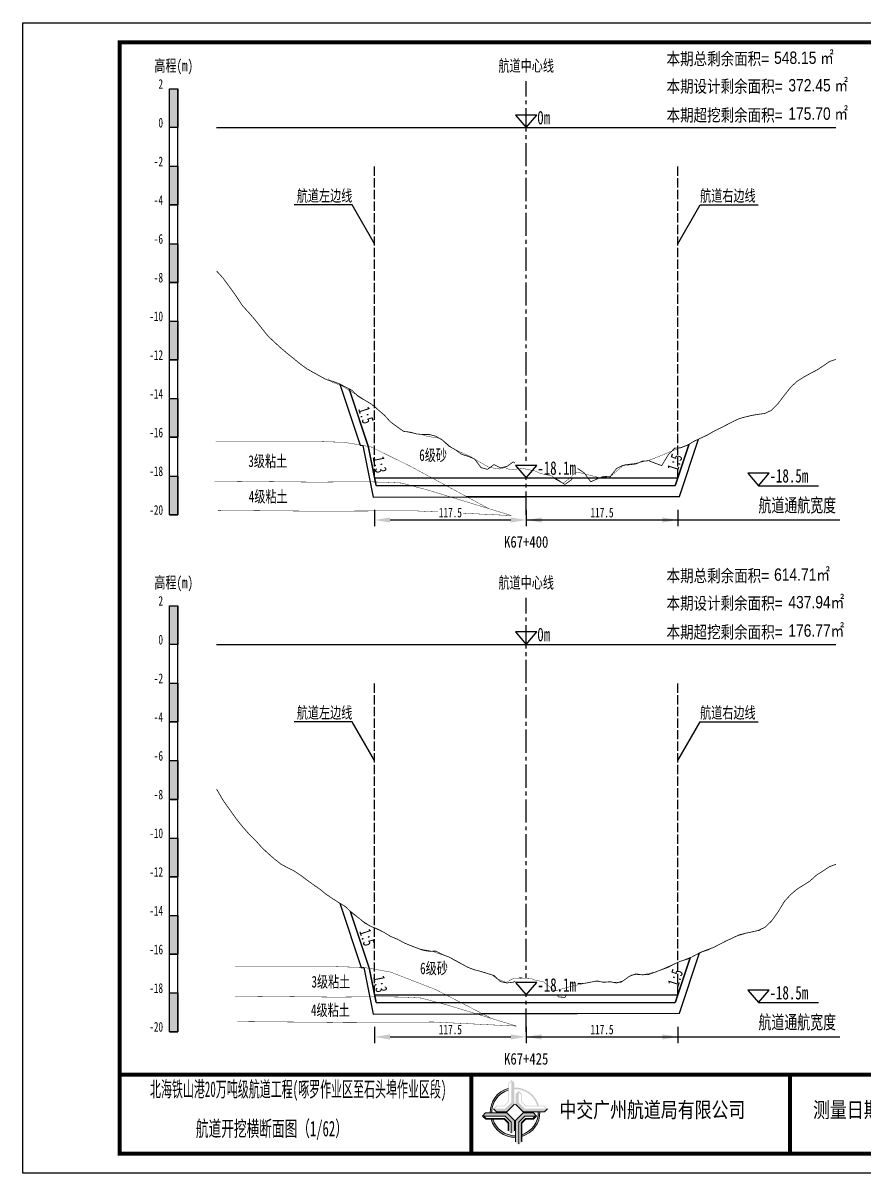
# Model space of a CAD drawing. Header units: millimetres. Extents: x 0 to 2247, y -8564 to 0.
# Drawn here: x 0 to 217.3, y -297 to 0 of the extents above; entities that cross this region are included whole.
import ezdxf
from ezdxf.enums import TextEntityAlignment as Align

# ---------------------------------------------------------------- set-up
doc = ezdxf.new("R2010")
doc.units = ezdxf.units.MM
for name, pattern in [('ACAD_ISO02W100', [15, 12, -3]), ('ACAD_ISO05W100', [33, 24, -3, 0, -3, 0, -3]), ('CENTER2', [1.125, 0.75, -0.125, 0.125, -0.125])]:
    doc.linetypes.add(name, pattern=pattern)
for name, color, linetype in [('0-航道左右边线标注', 8, 'Continuous'), ('1-疏浚底高', 7, 'Continuous'), ('1-通航宽度', 7, 'Continuous'), ('1-通航底高', 7, 'Continuous'), ('202602', 1, 'Continuous'), ('DMX', 20, 'Continuous'), ('L1', 7, 'Continuous'), ('图幅内框线', 24, 'Continuous'), ('图幅外框线', 145, 'Continuous'), ('地质分层', 6, 'Continuous'), ('坡比', 1, 'Continuous'), ('尺寸标注', 1, 'Continuous'), ('开挖线', 4, 'Continuous'), ('标尺', 7, 'Continuous'), ('桩号', 1, 'Continuous'), ('超挖框', 7, 'Continuous'), ('超挖线', 3, 'Continuous'), ('辅助框', 7, 'Continuous'), ('通航底面线', 7, 'ACAD_ISO02W100'), ('面积标注', 2, 'Continuous')]:
    doc.layers.add(name, color=color, linetype=linetype)
doc.styles.get("Standard").update_dxf_attribs({"font": 'arial.ttf'})
doc.styles.add('仿宋', font='仿宋_GB2312.ttf', dxfattribs={"width": 0.8})
doc.styles.add('仿宋GB2312', font='仿宋_GB2312.ttf', dxfattribs={"width": 0.7, "height": 2.5})
doc.styles.add('仿宋体', font='仿宋_GB2312.ttf', dxfattribs={"width": 0.8})
doc.dimstyles.new('2000', dxfattribs={"dimtxt": 3, "dimasz": 2.5, "dimexe": 1.25, "dimexo": 0.625, "dimtad": 1, "dimlfac": 2, "dimtxsty": 'Standard', "dimcen": 2.5, "dimazin": 3, "dimtfac": 1, "dimtmove": 0, "dimatfit": 3, "dimtfill": 1})

# ---------------------------------------------------------------- blocks, each defined once
blk = doc.blocks.new('标尺')
at = {"layer": '标尺', "linetype": 'Continuous'}
for points in [[(-2.116669999959412, 100), (0, 100), (0, 90), (-2.116669999959412, 90)], [(-2.116669999959412, 80), (0, 80), (0, 70), (-2.116669999959412, 70)], [(-2.116669999959412, 60), (0, 60), (0, 50), (-2.116669999959412, 50)], [(-2.116669999959412, 40), (0, 40), (0, 30), (-2.116669999959412, 30)], [(-2.116669999959412, 20), (0, 20), (0, 10), (-2.116669999959412, 10)], [(-2.116669999959412, 0), (0, 0), (0, -10), (-2.116669999959412, -10)]]:
    blk.add_hatch(color=256, dxfattribs=at).paths.add_polyline_path(points)
for p, q in [((-2.116669999959412, -10), (-2.116669999959412, 100)), ((0, -10), (0, 100)), ((-2.116669999959412, 80), (0, 80)), ((-2.116669999959412, 70), (0, 70)), ((-2.116669999959412, 60), (0, 60)), ((-2.116669999959412, 50), (0, 50)), ((-2.116669999959412, 40), (0, 40)), ((-2.116669999959412, 30), (0, 30)), ((-2.116669999959412, 20), (0, 20)), ((-2.116669999959412, 10), (0, 10)), ((-2.116669999959412, 0), (0, 0)), ((-2.116669999959412, -10), (0, -10))]:
    blk.add_line(p, q, dxfattribs=at)
at = {"layer": '标尺'}
for points in [[(-2.116669999959412, 100), (0, 100), (0, 90), (-2.116669999959412, 90)], [(-2.116669999959412, 100), (0, 100), (0, 90), (-2.116669999959412, 90)], [(-2.116669999959412, 80), (0, 80), (0, 70), (-2.116669999959412, 70)], [(-2.116669999959412, 80), (0, 80), (0, 70), (-2.116669999959412, 70)], [(-2.116669999959412, 60), (0, 60), (0, 50), (-2.116669999959412, 50)], [(-2.116669999959412, 60), (0, 60), (0, 50), (-2.116669999959412, 50)], [(-2.116669999959412, 40), (0, 40), (0, 30), (-2.116669999959412, 30)], [(-2.116669999959412, 40), (0, 40), (0, 30), (-2.116669999959412, 30)], [(-2.116669999959412, 20), (0, 20), (0, 10), (-2.116669999959412, 10)], [(-2.116669999959412, 20), (0, 20), (0, 10), (-2.116669999959412, 10)], [(-2.116669999959412, 0), (0, 0), (0, -10), (-2.116669999959412, -10)], [(-2.116669999959412, 0), (0, 0), (0, -10), (-2.116669999959412, -10)]]:
    blk.add_lwpolyline(points, close=True, dxfattribs=at)
at = {"layer": '标尺', "style": '仿宋GB2312', "width": 0.7}
blk.add_text('高程(m)', height=3, dxfattribs=at).set_placement((-1.058334999950601, 106.0000000009313), align=Align.MIDDLE_CENTER)
for s, p in [('2', (-3.816669999971053, 100)), ('0', (-3.816669999971053, 90)), ('-2', (-3.816669999971053, 80)), ('-4', (-3.816669999971053, 70)), ('-6', (-3.816669999971053, 60)), ('-8', (-3.816669999971053, 50)), ('-10', (-3.816669999971053, 40)), ('-12', (-3.816669999971053, 30)), ('-14', (-3.816669999971053, 20)), ('-16', (-3.816669999971053, 10)), ('-18', (-3.816669999971053, 0)), ('-20', (-3.816669999971053, -10))]:
    blk.add_text(s, height=2.5, dxfattribs=at).set_placement(p, align=Align.RIGHT)
blk = doc.blocks.new('疏浚底高')
at = {"layer": '1-疏浚底高'}
for p, q in [((-2.762500616780015, 3.232125726994127), (0, 0)), ((2.762500616838223, 3.232125726994127), (-2.762500616780015, 3.232125726994127)), ((0, 0), (2.762500616838223, 3.232125726994127)), ((-5.9237936512e-06, -6.9327652454e-06), (15.51466270413067, -6.9327652454e-06))]:
    blk.add_line(p, q, dxfattribs=at)
at = {"layer": '1-疏浚底高', "style": '仿宋', "width": 0.7}
blk.add_attdef('疏浚底高', (2.856123796140308, 0.8203236390836535), '', height=3.5, dxfattribs=at)
blk = doc.blocks.new('通航底高')
at = {"layer": '1-通航底高'}
for p, q in [((-2.762494692986364, 3.232132659759372), (5.9237936512e-06, 6.9327652454e-06)), ((2.762506540631874, 3.232132659759372), (-2.762494692986364, 3.232132659759372)), ((5.9237936512e-06, 6.9327652454e-06), (2.762506540631874, 3.232132659759372))]:
    blk.add_line(p, q, dxfattribs=at)
at = {"layer": '1-通航底高', "style": '仿宋', "width": 0.7}
blk.add_attdef('通航底高', (2.856129719933959, 0.8203305718488991), '', height=3.5, dxfattribs=at)
blk = doc.blocks.new('*D174')
at = {"layer": 'Defpoints', "color": 0}
for p in [(130, -117.5), (169.166666667577, -117.5), (169.166666667577, -128.3547543261847)]:
    blk.add_point(p, dxfattribs=at)
at = {"layer": '尺寸标注', "color": 0, "lineweight": -2, "ltscale": 0.5}
for p, q in [((130, -125.75), (130, -129.9547543261847)), ((169.166666667577, -125.75), (169.166666667577, -129.9547543261847)), ((134, -128.3547543261847), (165.166666667577, -128.3547543261847))]:
    blk.add_line(p, q, dxfattribs=at)
at = {"layer": '尺寸标注', "color": 0}
for points in [[(134, -127.6880876595181), (134, -129.0214209928514), (130, -128.3547543261847)], [(165.166666667577, -129.0214209928514), (165.166666667577, -127.6880876595181), (169.166666667577, -128.3547543261847)]]:
    blk.add_solid(points, dxfattribs=at)
at = {"layer": '尺寸标注', "color": 0, "insert": (149.5833333337885, -126.4583257547562), "char_height": 2.5, "attachment_point": 5, "style": '仿宋GB2312', "bg_fill": 3, "box_fill_scale": 1.1, "bg_fill_color": 257, "bg_fill_transparency": 0}
blk.add_mtext('117.5', dxfattribs=at)
blk = doc.blocks.new('*D175')
at = {"layer": 'Defpoints', "color": 0}
for p in [(130, -251), (169.166666666171, -251), (169.166666666171, -261.8547244858328)]:
    blk.add_point(p, dxfattribs=at)
at = {"layer": '尺寸标注', "color": 0, "lineweight": -2, "ltscale": 0.5}
for p, q in [((130, -259.25), (130, -263.4547244858328)), ((169.166666666171, -259.25), (169.166666666171, -263.4547244858328)), ((134, -261.8547244858328), (165.166666666171, -261.8547244858328))]:
    blk.add_line(p, q, dxfattribs=at)
at = {"layer": '尺寸标注', "color": 0}
for points in [[(134, -261.1880578191661), (134, -262.5213911524995), (130, -261.8547244858328)], [(165.166666666171, -262.5213911524995), (165.166666666171, -261.1880578191661), (169.166666666171, -261.8547244858328)]]:
    blk.add_solid(points, dxfattribs=at)
at = {"layer": '尺寸标注', "color": 0, "insert": (149.5833333330855, -259.9582959144042), "char_height": 2.5, "attachment_point": 5, "style": '仿宋GB2312', "bg_fill": 3, "box_fill_scale": 1.1, "bg_fill_color": 257, "bg_fill_transparency": 0}
blk.add_mtext('117.5', dxfattribs=at)
blk = doc.blocks.new('*D186')
at = {"layer": 'Defpoints', "color": 0}
for p in [(90.83333333381093, -117.5), (130, -117.5), (130, -128.3548076511761)]:
    blk.add_point(p, dxfattribs=at)
at = {"layer": '尺寸标注', "color": 0, "lineweight": -2, "ltscale": 0.5}
for p, q in [((90.83333333381093, -125.75), (90.83333333381093, -129.9548076511761)), ((130, -125.75), (130, -129.9548076511761)), ((94.83333333381093, -128.3548076511761), (126, -128.3548076511761))]:
    blk.add_line(p, q, dxfattribs=at)
at = {"layer": '尺寸标注', "color": 0}
for points in [[(94.83333333381093, -127.6881409845094), (94.83333333381093, -129.0214743178427), (90.83333333381093, -128.3548076511761)], [(126, -129.0214743178427), (126, -127.6881409845094), (130, -128.3548076511761)]]:
    blk.add_solid(points, dxfattribs=at)
at = {"layer": '尺寸标注', "color": 0, "insert": (110.4166666669054, -126.4583790797475), "char_height": 2.5, "attachment_point": 5, "style": '仿宋GB2312', "bg_fill": 3, "box_fill_scale": 1.1, "bg_fill_color": 257, "bg_fill_transparency": 0}
blk.add_mtext('117.5', dxfattribs=at)
blk = doc.blocks.new('*D187')
at = {"layer": 'Defpoints', "color": 0}
for p in [(90.8333333334918, -251), (130, -251), (130, -261.8547778215598)]:
    blk.add_point(p, dxfattribs=at)
at = {"layer": '尺寸标注', "color": 0, "lineweight": -2, "ltscale": 0.5}
for p, q in [((90.8333333334918, -259.25), (90.8333333334918, -263.4547778215599)), ((130, -259.25), (130, -263.4547778215599)), ((94.83333333349181, -261.8547778215598), (126, -261.8547778215598))]:
    blk.add_line(p, q, dxfattribs=at)
at = {"layer": '尺寸标注', "color": 0}
for points in [[(94.83333333349181, -261.1881111548931), (94.83333333349181, -262.5214444882264), (90.8333333334918, -261.8547778215598)], [(126, -262.5214444882264), (126, -261.1881111548931), (130, -261.8547778215598)]]:
    blk.add_solid(points, dxfattribs=at)
at = {"layer": '尺寸标注', "color": 0, "insert": (110.4166666667459, -259.9583492501312), "char_height": 2.5, "attachment_point": 5, "style": '仿宋GB2312', "bg_fill": 3, "box_fill_scale": 1.1, "bg_fill_color": 257, "bg_fill_transparency": 0}
blk.add_mtext('117.5', dxfattribs=at)

msp = doc.modelspace()

# ---------------------------------------------------------------- hatches: boundary and pattern name
at = {"layer": '辅助框'}
h = msp.add_hatch(color=5, dxfattribs=at)
h.paths.add_polyline_path([(126.9546421028661, -273.745531914723), (126.1757059303807, -272.9676333308337), (125.3669512703708, -273.7761538386462), (125.3669512703708, -278.5365976619839), (124.2904413551976, -279.612023077023), (122.3438002510655, -279.612023077023), (121.5476570198824, -280.4073585991978), (122.3430715401458, -281.1991783990976), (124.9786409035313, -281.1991783990976), (126.9546421028661, -279.2238551325915)])
h.paths.add_polyline_path([(126.1454878395787, -278.835033672583), (124.5901777535071, -280.3903800106166), (121.8645652077487, -280.3903800106166), (122.4652603768098, -279.7923887751222), (124.4098916085052, -279.7923887751222), (125.5465556801549, -278.6244668026088), (125.5465556801549, -273.8650218806386), (126.1454878395787, -273.2673312554477)], flags=16)
h = msp.add_hatch(color=5, dxfattribs=at)
edge = h.paths.add_edge_path()
edge.add_ellipse((127.1048981667148, -281.3493617243885), major_axis=(-6.017077195920141, 1.7338845463e-06), ratio=0.9999999825377228, start_angle=-73.21171739508759, end_angle=1.446762120801509, ccw=False)
edge.add_line((125.3669512703708, -275.5887404351355), (125.3669512703708, -275.1675646226527))
edge.add_ellipse((127.1048981667148, -281.3493617243885), major_axis=(-6.421454345493812, 3.7838319805e-06), ratio=0.9999999825377264, start_angle=-74.29719949703843, end_angle=1.356895039404775)
edge.add_line((120.6852443947485, -281.501418438208), (121.089739081084, -281.5012796251892))
edge = h.paths.add_edge_path()
edge.add_ellipse((127.1048981667148, -281.3493617243885), major_axis=(-6.017077195920902, 2.624791691e-07), ratio=0.9999999825377338, start_angle=196.780288486553, end_angle=271.4309187160394, ccw=False)
edge.add_line((132.865761533408, -279.6122172174573), (133.2869208668455, -279.6122172174573))
edge.add_ellipse((127.1048981667148, -281.3493617243885), major_axis=(-6.421454345494807, 2.055023734e-07), ratio=0.9999999825377472, start_angle=195.6953321390063, end_angle=271.3407922019196)
edge.add_line((126.9546421028661, -274.9296654839634), (126.9546421028661, -275.3341608185885))
edge = h.paths.add_edge_path()
edge.add_ellipse((127.1048981667148, -281.3493617243885), major_axis=(-6.421454345494845, 2.398647111e-07), ratio=0.9999999825377328, start_angle=105.7065269831982, end_angle=181.3336319845394)
edge.add_line((133.5246130776098, -281.1999077935336), (133.1201189944139, -281.1999077935336))
edge.add_ellipse((127.1048981667148, -281.3493617243885), major_axis=(-6.017077195920032, 3.0388041495e-06), ratio=0.9999999825377466, start_angle=106.79232790258399, end_angle=181.4233031167915, ccw=False)
edge.add_line((128.8432505410004, -287.1098604793667), (128.8432505410004, -287.5310446269632))
edge = h.paths.add_edge_path()
edge.add_ellipse((127.1048981667148, -281.3493617243885), major_axis=(6.017077195919977, 2.129043967e-06), ratio=0.999999982537734, start_angle=196.8039053585335, end_angle=271.4347580957008, ccw=False)
edge.add_line((121.3447520394018, -283.0888829157471), (120.9235845148258, -283.0890274493813))
edge.add_ellipse((127.1048981667148, -281.3493617243885), major_axis=(6.421454345494964, 1.0108932269e-06), ratio=0.9999999825377122, start_angle=195.7186899732624, end_angle=271.3444001529098)
edge.add_line((127.2555596871069, -287.7690482235073), (127.2555596871069, -287.3645522477746))
h = msp.add_hatch(color=5, dxfattribs=at)
h.paths.add_polyline_path([(129.2303930946876, -281.1999077935336), (134.7087164406469, -281.1999077935336), (135.4866149819184, -280.4209716854213), (134.6780945381809, -279.6122172174573), (129.9176505226781, -279.6122172174573), (128.8422251503756, -278.53570710994), (128.8422251503756, -276.5890662407994), (128.0468895424595, -275.7929228816152), (127.2550698921967, -276.5883373589634), (127.2550698921967, -279.2239067440153)])
h.paths.add_polyline_path([(128.0638683022251, -278.8354434871792), (128.0638683022251, -276.1098311333774), (128.661859430759, -276.7105261530994), (128.661859430759, -278.6551574273228), (129.8297815529398, -279.7918215632555), (134.5892263893773, -279.7918215632555), (135.1869169930208, -280.3907535944104), (129.6192146614779, -280.3907535944104)], flags=16)
h = msp.add_hatch(color=5, dxfattribs=at)
h.paths.add_polyline_path([(124.9782503578952, -281.4999451227306), (119.4999273323704, -281.5018251764893), (118.7222961403421, -282.2810282282946), (119.5310940804173, -283.0895053277134), (124.2915378395608, -283.0878717098356), (125.367332566141, -284.1640123348355), (125.3680006081152, -286.1106533746838), (126.1636093972018, -286.9065236382603), (126.9551560158419, -286.1108374323962), (126.9542515572301, -283.4752683892368)])
h.paths.add_polyline_path([(126.1455864906896, -283.8640090143798), (126.1465218605688, -286.5896213679432), (125.548324628501, -285.9891314263462), (125.5476572914707, -284.0445003228306), (124.3793451363134, -282.9082371149182), (119.6199005776037, -282.9098703913808), (119.0220044685892, -282.3111434383511), (124.5897065010657, -282.3092327938198)], flags=16)
h = msp.add_hatch(color=5, dxfattribs=at)
h.paths.add_polyline_path([(129.2315609078099, -281.4991166072009), (127.2555596871069, -283.474439873707), (127.2555596871069, -288.9527632622836), (128.0344958809604, -289.7306616754649), (128.8432505410004, -288.9221411676524), (128.8432505410004, -284.1616973443148), (129.9197604561439, -283.0862719292759), (131.8664015602756, -283.0862719292759), (132.6625447701206, -282.2909364071011), (131.8671302498568, -281.4991166072009)])
h.paths.add_polyline_path([(129.6200240792026, -282.3079151668665), (132.3456365822543, -282.3079151668665), (131.7449414345313, -282.9059062311767), (129.8003101814973, -282.9059062311767), (128.6636461098481, -284.07382820369), (128.6636461098481, -288.8332731256603), (128.0647139717627, -289.4309637508511), (128.0647139717627, -283.8632613337158)], flags=16)

# ---------------------------------------------------------------- linework, layer by layer
at = {"layer": '0-航道左右边线标注', "linetype": 'ACAD_ISO02W100', "ltscale": 0.2}
for points in [[(90.83333333381051, -117.5), (90.83333333381051, -37)], [(169.1666666675773, -117.5), (169.1666666675773, -37)], [(90.8333333334922, -251), (90.8333333334922, -170.5)], [(169.1666666661713, -251), (169.1666666661713, -170.5)]]:
    msp.add_lwpolyline(points, dxfattribs=at)
at = {"layer": '0-航道左右边线标注'}
for points in [[(90.83333333381093, -57), (85.05983064194373, -46.99999999998364), (70.05983064194373, -46.99999999993996)], [(169.166666667577, -57), (174.9401693595024, -47.00000000001636), (189.9401693595024, -47.00000000006002)], [(90.8333333334918, -190.5), (85.05983064162461, -180.4999999999836), (70.05983064162461, -180.49999999994)], [(169.166666666171, -190.5), (174.9401693580964, -180.5000000000164), (189.9401693580964, -180.50000000006)]]:
    msp.add_lwpolyline(points, dxfattribs=at)
at = {"layer": '1-通航宽度'}
for points in [[(130, -128.35), (211, -128.35)], [(130, -261.85), (211, -261.85)]]:
    msp.add_lwpolyline(points, dxfattribs=at)
at = {"layer": 'DMX', "color": 7, "linetype": 'Continuous', "const_width": 0.2}
for points in [[(49.99999999999971, -64.02499999990687), (50, -64.02499999990687), (51.66666666668607, -65.8650000002235), (53.33333333331393, -68.12000000011176), (55, -70.43500000005588), (56.66666666668607, -72.96499999985099), (58.33333333331393, -74.79499999992547), (60, -76.70000000018626), (61.66666666668607, -78.83999999985099), (63.33333333331393, -80.88499999977647), (65, -82.4550000000745), (66.66666666668607, -83.97999999998137), (68.33333333331393, -85.39500000001863), (70, -86.72500000009312), (71.66666666668606, -88.08499999996275), (73.33333333331394, -89.2999999998137), (75, -90.24000000022352), (76.66666666668606, -91.1749999998137), (78.33333333331394, -92.08499999996279), (80, -92.54000000003721), (81.66666666668606, -93.15499999979512), (83.33333333331394, -94.00999999977647), (85, -94.8799999998882), (86.66666666668604, -96.47999999998136), (88.33333333331394, -97.43500000005592), (90, -98.43000000016765), (91.66666666668608, -99.83499999996279), (93.33333333331394, -101.2549999998882), (95, -103.0800000000745), (96.66666666668608, -104.2749999999068), (98.33333333331394, -105.4700000002049), (100, -105.660000000149), (101.666666666686, -106.125), (103.3333333333139, -106.2799999997951), (105, -106.285000000149), (106.666666666686, -106.7299999999814), (108.3333333333139, -107.7050000000745), (110, -109.2700000000186), (111.666666666686, -110.1949999998323), (113.3333333333139, -111.3999999999068), (115, -111.910000000149), (116.6666666666861, -112.6000000000931), (118.3333333333139, -114.839999999851), (120, -115.2749999999068), (121.666666666686, -114.0449999999255), (123.3333333333139, -114.8799999998882), (125, -114.5299999997951), (126.666666666686, -113.3450000002049), (128.3333333333139, -114.5649999999441), (130, -115.5150000001304), (131.666666666686, -117.2000000001862), (133.3333333333139, -116.3950000000186), (135, -115.4900000002235), (136.666666666686, -117.2700000000186), (138.3333333333139, -118.2050000000745), (140, -119.1650000000372), (141.6666666666861, -117.9750000000931), (143.3333333333139, -115.0750000001862), (145, -116.2050000000745), (146.666666666686, -118.4849999998696), (148.3333333333139, -117.75), (150, -117.0750000001862), (151.666666666686, -117.2099999999627), (153.3333333333139, -115.0600000000558), (155, -114.2250000000931), (156.666666666686, -114.089999999851), (158.3333333333139, -113.8799999998882), (160, -113.1650000000372), (161.666666666686, -113.0400000000372), (163.3333333333139, -113.7050000000745), (165, -114.2999999998137), (166.6666666666861, -111.5649999999441), (168.3333333333139, -109.8100000000558), (170, -109.6949999998323), (171.666666666686, -109.0099999997764), (173.3333333333139, -108.0299999997951), (175, -107.2450000001117), (176.666666666686, -106.4900000002235), (178.3333333333139, -105.5249999999068), (180, -104.6800000001676), (181.666666666686, -103.839999999851), (183.3333333333139, -102.9700000002049), (185, -102.1949999998323), (186.666666666686, -101.7250000000931), (188.3333333333139, -101.3300000000745), (190, -101.0550000001676), (191.6666666666861, -100.8300000000745), (193.3333333333139, -100.0400000000372), (195, -98.33499999996279), (196.666666666686, -96.1749999998137), (198.3333333333139, -94.05500000016762), (200, -92.52999999979512), (201.6666666666861, -91.46499999985102), (203.3333333333139, -90.5299999997951), (205, -89.6699999999255), (206.6666666666861, -88.62000000011176), (208.3333333333139, -87.43000000016762), (209.9999999999997, -86.87000000011179)], [(49.99999999999971, -197.8349999999627), (50, -197.8349999999627), (51.66666666668607, -200.714999999851), (53.33333333331393, -203.0600000000559), (55, -205.410000000149), (56.66666666668607, -207.5150000001304), (58.33333333331393, -209.3900000001304), (60, -211.035000000149), (61.66666666668607, -212.9150000000373), (63.33333333331393, -214.4849999998696), (65, -215.9449999998324), (66.66666666668607, -217.2450000001118), (68.33333333331393, -218.160000000149), (70, -218.964999999851), (71.66666666668606, -220.0750000001863), (73.33333333331394, -221.3199999998324), (75, -222.535000000149), (76.66666666668606, -223.6699999999255), (78.33333333331394, -225.0400000000372), (80, -226.1450000000186), (81.66666666668606, -227.2200000002049), (83.33333333331394, -228.2250000000932), (85, -229.8500000000931), (86.66666666668604, -231.0750000001863), (88.33333333331394, -232.4750000000932), (90, -233.3650000002235), (91.66666666668608, -234.0150000001304), (93.33333333331394, -234.9049999997951), (95, -235.910000000149), (96.66666666668608, -236.589999999851), (98.33333333331394, -237.5), (100, -238.214999999851), (101.666666666686, -238.8599999998696), (103.3333333333139, -239.4750000000931), (105, -239.7450000001118), (106.666666666686, -239.7000000001863), (108.3333333333139, -240.5750000001863), (110, -241.2099999999627), (111.666666666686, -242.089999999851), (113.3333333333139, -243.0049999998882), (115, -243.910000000149), (116.6666666666861, -244.5299999997951), (118.3333333333139, -244.9550000000745), (120, -245.4799999999814), (121.666666666686, -245.9799999999814), (123.3333333333139, -247.5699999998324), (125, -247.9249999998137), (126.666666666686, -247.7200000002049), (128.3333333333139, -246.5249999999069), (130, -246.9249999998137), (131.666666666686, -247.0499999998137), (133.3333333333139, -247.4700000002049), (135, -247.9550000000745), (136.666666666686, -248.7050000000745), (138.3333333333139, -251.5150000001304), (140, -251.6650000000372), (141.6666666666861, -248.8549999999814), (143.3333333333139, -248.0600000000559), (145, -248.0299999997951), (146.666666666686, -247.7200000002049), (148.3333333333139, -247.3849999997765), (150, -247.7749999999069), (151.666666666686, -247.5849999999628), (153.3333333333139, -247.939999999944), (155, -247.4049999997951), (156.666666666686, -246.2000000001863), (158.3333333333139, -245.5699999998324), (160, -245.8300000000745), (161.666666666686, -245.7250000000931), (163.3333333333139, -245.1200000001118), (165, -244.4799999999814), (166.6666666666861, -243.8700000001118), (168.3333333333139, -242.9849999998696), (170, -242.2549999998882), (171.666666666686, -241.7599999997765), (173.3333333333139, -240.9249999998138), (175, -240.0249999999068), (176.666666666686, -239.3700000001118), (178.3333333333139, -238.7799999997951), (180, -237.9049999997951), (181.666666666686, -237.0550000001677), (183.3333333333139, -236.2949999999255), (185, -235.5), (186.666666666686, -235.089999999851), (188.3333333333139, -234.7400000002235), (190, -234.3349999999627), (191.6666666666861, -233.5400000000372), (193.3333333333139, -231.964999999851), (195, -229.6699999999255), (196.666666666686, -226.910000000149), (198.3333333333139, -225.0849999999628), (200, -223.6699999999255), (201.6666666666861, -222.6400000001304), (203.3333333333139, -221.5699999998324), (205, -220.0550000001676), (206.6666666666861, -219.0150000001304), (208.3333333333139, -217.8950000000186), (209.9999999999997, -217.2700000000186)]]:
    msp.add_lwpolyline(points, dxfattribs=at)
at = {"layer": 'L1', "linetype": 'CENTER2', "ltscale": 8}
for p, q in [((129.9999999999997, -127), (129.9999999999997, -15)), ((129.9999999999997, -260.4999999990687), (129.9999999999997, -148.4999999990687))]:
    msp.add_line(p, q, dxfattribs=at)
at = {"layer": 'L1'}
for p, q in [((127.2374993832197, -23.76787427277303), (129.9999999999997, -26.99999999976717)), ((132.7625006168379, -23.76787427277303), (127.2374993832197, -23.76787427277303)), ((129.9999999999997, -26.99999999976717), (132.7625006168379, -23.76787427277303)), ((49.99999999999971, -26.99999999976717), (209.9999999999997, -27.00000000023283)), ((127.2374993832197, -157.2678742718417), (129.9999999999997, -160.4999999988358)), ((132.7625006168379, -157.2678742718417), (127.2374993832197, -157.2678742718417)), ((129.9999999999997, -160.4999999988358), (132.7625006168379, -157.2678742718417)), ((49.99999999999971, -160.4999999988358), (209.9999999999997, -160.4999999993015))]:
    msp.add_line(p, q, dxfattribs=at)
at = {"layer": '地质分层', "linetype": 'ACAD_ISO05W100', "ltscale": 0.2, "const_width": 0.1, "flags": 128}
for points in [[(49.76907393896039, -108.0659035449682), (75.78605014603819, -108.0760004767217), (83.1209214073606, -108.2920630630106), (89.93548254785128, -109.4907864299603), (100.1574426162988, -114.5253425426781), (120.3343351862859, -125.4188902163878)], [(49.40280919875494, -118.301674954087), (75.78605014603819, -118.5759999998845), (86.29468229704071, -118.4767456371337), (93.46845896239392, -118.5729479268193), (97.80153321824037, -118.8134764367714), (104.9751915259985, -120.7376133743673), (126.2369631543988, -127.2179381465539)], [(50.35904524481157, -125.8595763994381), (75.78605014603819, -126.0759999998845), (100.9955332692479, -125.9787469287403), (126.2369631543988, -127.2179381465539)], [(54.79222084024105, -243.6921868881687), (80.83338716701836, -243.702293207869), (88.16825842834075, -243.9183557941579), (94.98281956883149, -245.1170791611076), (106.622025297489, -249.6302129230462), (121.1216281781089, -257.1217743856832)], [(54.81278858270485, -251.3067384512352), (80.83338716701836, -251.5772928502411), (91.3420193180209, -251.4780384874903), (98.51579598337412, -251.5742407771759), (102.8488702392205, -251.814769287128), (110.0225285469787, -253.7389062247239), (127.4711495765368, -259.0570299010724)], [(55.40638226579176, -257.8858692259528), (80.83338716701836, -258.1022928263992), (106.0428702902281, -258.005039755255), (127.471149576304, -259.0570299010724)]]:
    msp.add_lwpolyline(points, dxfattribs=at)
at = {"layer": '开挖线', "linetype": 'Continuous', "const_width": 0.4, "flags": 128}
for points in [[(89.20582019683206, -109.3624343187548), (84.24738751887344, -94.4871362848207)], [(91.23333333310438, -119.5), (89.20582019683206, -109.3624343187548)], [(168.5, -119.5), (172.0771144279279, -108.7686567162163)], [(91.23333333310438, -119.5), (168.5000000002328, -119.5)], [(89.46253887582233, -244.1460277137131), (84.55140193280721, -229.4126168845853)], [(168.5, -253), (172.3629451782326, -241.4111644653603)], [(91.23333333310438, -253), (89.46253887582233, -244.1460277137131)], [(91.23333333310438, -253), (168.5000000002328, -253)]]:
    msp.add_lwpolyline(points, dxfattribs=at)
at = {"layer": '超挖线', "linetype": 'ACAD_ISO02W100', "ltscale": 0.5, "const_width": 0.2, "flags": 128}
for points in [[(87.08123230811906, -108.9887061952613), (81.83152019651607, -93.23956986051051)], [(90.50000003306197, -122.5), (87.82386811665494, -109.1193404179066)], [(169.5833333335467, -122.25), (174.5077105578384, -107.4768683272414)], [(90.50000003306197, -122.5), (114.9280032837986, -122.5)], [(114.4649564148276, -122.25), (169.5833333335467, -122.25)], [(87.37888556196725, -243.8951033147375), (81.85922126454693, -227.3361104227048)], [(169.5833333335467, -255.75), (174.7865853661205, -240.1402439023368)], [(90.50000003306197, -256), (88.08316990301769, -243.9158493497787)], [(90.50000003306197, -256), (118.9504809219356, -256)], [(118.4666164114148, -255.75), (169.5833333335467, -255.75)]]:
    msp.add_lwpolyline(points, dxfattribs=at)
at = {"layer": '辅助框', "color": 5, "linetype": 'Continuous', "lineweight": 0}
for p, q in [((119.4999273323704, -281.5018251764893), (118.7222961403421, -282.2810282282946)), ((124.9782503578952, -281.4999451227306), (119.4999273323704, -281.5018251764893)), ((121.5476570198824, -280.4073585991978), (122.3430715401458, -281.1991783990976)), ((122.3430715401458, -281.1991783990976), (124.9786409035313, -281.1991783990976)), ((126.9542515572301, -283.4752683892368), (124.9782503578952, -281.4999451227306)), ((124.9786409035313, -281.1991783990976), (126.9546421028661, -279.2238551325915)), ((127.2550698921967, -279.2239067440153), (129.2303930946876, -281.1999077935336)), ((129.2315609078099, -281.4991166072009), (127.2555596871069, -283.474439873707)), ((129.2303930946876, -281.1999077935336), (134.7087164406469, -281.1999077935336)), ((131.8671302498568, -281.4991166072009), (129.2315609078099, -281.4991166072009)), ((132.6625447701206, -282.2909364071011), (131.8671302498568, -281.4991166072009)), ((134.7087164406469, -281.1999077935336), (135.4866149819184, -280.4209716854213)), ((118.7222961403421, -282.2810282282946), (119.5310940804173, -283.0895053277134)), ((124.5897065010657, -282.3092327938198), (119.0220044685892, -282.3111434383511)), ((119.0220044685892, -282.3111434383511), (119.6199005776037, -282.9098703913808)), ((119.5310940804173, -283.0895053277134), (124.2915378395608, -283.0878717098356)), ((119.6199005776037, -282.9098703913808), (124.3793451363134, -282.9082371149182)), ((124.2915378395608, -283.0878717098356), (125.367332566141, -284.1640123348355)), ((124.3793451363134, -282.9082371149182), (125.5476572914707, -284.0445003228306)), ((126.1455864906896, -283.8640090143798), (124.5897065010657, -282.3092327938198)), ((125.367332566141, -284.1640123348355), (125.3680006081152, -286.1106533746838)), ((125.5476572914707, -284.0445003228306), (125.548324628501, -285.9891314263462)), ((126.1465218605688, -286.5896213679432), (126.1455864906896, -283.8640090143798)), ((126.9551560158419, -286.1108374323962), (126.9542515572301, -283.4752683892368)), ((127.2555596871069, -283.474439873707), (127.2555596871069, -288.9527632622836)), ((129.6200240792026, -282.3079151668665), (128.0647139717627, -283.8632613337158)), ((128.0647139717627, -283.8632613337158), (128.0647139717627, -289.4309637508511)), ((128.6636461098481, -284.07382820369), (129.8003101814973, -282.9059062311767)), ((128.6636461098481, -288.8332731256603), (128.6636461098481, -284.07382820369)), ((128.8432505410004, -284.1616973443148), (129.9197604561439, -283.0862719292759)), ((128.8432505410004, -288.9221411676524), (128.8432505410004, -284.1616973443148)), ((132.3456365822543, -282.3079151668665), (129.6200240792026, -282.3079151668665)), ((129.8003101814973, -282.9059062311767), (131.7449414345313, -282.9059062311767)), ((129.9197604561439, -283.0862719292759), (131.8664015602756, -283.0862719292759)), ((131.7449414345313, -282.9059062311767), (132.3456365822543, -282.3079151668665)), ((131.8664015602756, -283.0862719292759), (132.6625447701206, -282.2909364071011))]:
    msp.add_line(p, q, dxfattribs=at)
at = {"layer": '辅助框', "color": 24, "true_color": 0x992600, "const_width": 1}
for points in [[(25.00000000259283, -271.5819660233922), (415.0000000025928, -271.5819660233922)], [(115.8011873365275, -271.5819660233922), (115.8011873365275, -292)], [(198.1590174308106, -271.5819660233922), (198.1590174308106, -292)]]:
    msp.add_lwpolyline(points, dxfattribs=at)
at = {"layer": '辅助框', "color": 5, "linetype": 'Continuous', "lineweight": 0}
for major_axis, ratio, start_param, end_param in [((-6.421454345493891, 3.7838319805e-06), 0.9999999825377255, -1.296730760784129, 0.0236822864549835), ((-6.017077195920137, 1.7338845463e-06), 0.9999999825377225, -1.277785524412653, 0.0252507629418701), ((-6.421454345494837, 2.398647111e-07), 0.9999999825377328, 1.844926932154335, 3.164868923136231), ((-6.017077195919491, 3.0388041495e-06), 0.9999999825377472, 1.863877732939714, 3.166433979665308), ((6.421454345494936, 1.0108932269e-06), 0.9999999825377136, 3.415935552277312, 4.735853189107701), ((6.017077195919972, 2.129043967e-06), 0.9999999825377344, 3.434876134122446, 4.737430232687214)]:
    msp.add_ellipse((127.1048981667148, -281.3493617243885), major_axis=major_axis, ratio=ratio, start_param=start_param, end_param=end_param, dxfattribs=at)

# ---------------------------------------------------------------- block references
at = {"layer": '1-疏浚底高'}
for p in [(190, -119.5), (190, -253)]:
    msp.add_blockref('疏浚底高', p, dxfattribs=at).add_auto_attribs({'疏浚底高': '-18.5m'})
at = {"layer": '标尺'}
for p in [(39.99999999999971, -117), (39.99999999999971, -250.4999999990687)]:
    msp.add_blockref('标尺', p, dxfattribs=at)

# ---------------------------------------------------------------- texts
at = {"layer": '0-航道左右边线标注', "style": '仿宋', "width": 0.7}
for p in [(85.05983064194373, -46.99999999998364), (85.05983064162461, -180.4999999999836)]:
    msp.add_text('航道左边线', height=3, dxfattribs=at).set_placement(p, align=Align.BOTTOM_RIGHT)
for p in [(174.9401693595024, -47.00000000001636), (174.9401693580964, -180.5000000000164)]:
    msp.add_text('航道右边线', height=3, dxfattribs=at).set_placement(p, align=Align.BOTTOM_LEFT)
at = {"layer": '1-通航宽度', "style": '仿宋', "width": 0.7}
for p in [(190, -127.35), (190, -260.85)]:
    msp.add_text('航道通航宽度', height=3.5, dxfattribs=at).set_placement(p, align=Align.BOTTOM_LEFT)
at = {"layer": 'L1', "style": '仿宋', "width": 0.7}
for p in [(129.9999999999997, -11.02892156084999), (129.9999999999997, -144.5289215599187)]:
    msp.add_text('航道中心线', height=3, dxfattribs=at).set_placement(p, align=Align.MIDDLE_CENTER)
for p in [(132.8561237953251, -26.17966942931526), (132.8561237953251, -159.6796694283839)]:
    msp.add_text('0m ', height=3.5, dxfattribs=at).set_placement(p)
at = {"layer": '地质分层', "linetype": 'Continuous', "style": '仿宋体', "width": 0.7}
for s, p in [('6级砂', (105.9360464336661, -111.5867877158076)), ('3级粘土', (63.22495708759942, -113.1440803504665)), ('4级粘土', (63.34295306353141, -122.2945819498454)), ('6级砂', (106.1697362418946, -244.1385553905821)), ('3级粘土', (79.53205106623334, -247.593780151401)), ('4级粘土', (79.40107803817055, -254.9246201888418))]:
    msp.add_text(s, height=3, dxfattribs=at).set_placement(p, align=Align.MIDDLE_CENTER)
at = {"layer": '坡比', "style": '仿宋体', "width": 0.7}
for rotation, p in [(288, (88.6239594776328, -101.2922968407911)), (72, (168.3911834038989, -113.5018944679663)), (288, (88.90432827024071, -236.14684057659)), (72, (168.5340984039085, -246.5731494679668))]:
    msp.add_text('1:5', height=3, rotation=rotation, dxfattribs=at).set_placement(p, align=Align.MIDDLE)
at = {"layer": '辅助框', "color": 7, "style": '仿宋GB2312'}
for s, width, p in [('北海铁山港20万吨级航道工程(啄罗作业区至石头埠作业区段)', 0.5200000000000001, (71.09226410261483, -275.3412559048702)), ('         航道开挖横断面图（1/62）', 0.6, (56.94663041264298, -285.5284553835581))]:
    msp.add_text(s, height=4, dxfattribs=dict(at, width=width)).set_placement(p, align=Align.MIDDLE_CENTER)
at = {"layer": '辅助框', "lineweight": 0, "char_height": 4, "width": 115.8863471220259, "attachment_point": 1, "style": '仿宋'}
for s, insert in [('{\\fKaiTi|b0|i0|c134|p49;\\W0.8;中交广州航道局有限公司}', (138.5828873379654, -278.6820425070843)), ('{\\fKaiTi|b0|i0|c134|p49;\\W0.8;测量日期：2026年2月25日}', (204.0952987273202, -278.6820425070843))]:
    msp.add_mtext(s, dxfattribs=dict(at, insert=insert))
at = {"layer": '面积标注', "color": 10, "width": 0.8}
for s, p in [('本期总剩余面积=', (166.2486816037457, -10.84630988241497)), ('548.15 ㎡', (194.0361008600156, -10.56108427436788)), ('本期设计剩余面积=', (166.2486816037457, -17.95665609161415)), ('372.45 ㎡', (197.7275087793926, -17.67595856185494)), ('本期超挖剩余面积=', (166.2486816037457, -25.40087470530603)), ('175.70 ㎡', (197.7148063555557, -25.00210777029702)), ('本期总剩余面积=', (166.2486816027507, -144.3463098817169)), ('614.71㎡', (194.03610085902, -144.0610842736701)), ('本期设计剩余面积=', (166.2486816027507, -151.456656090915)), ('437.94㎡', (197.7275087783976, -151.1759585611569)), ('本期超挖剩余面积=', (166.2486816027507, -158.9008747046077)), ('176.77㎡', (197.7148063545613, -158.502107769598))]:
    msp.add_text(s, height=3.2, dxfattribs=at).set_placement(p)

# ---------------------------------------------------------------- wipeouts: each hides what was drawn before it
for points in [[(124.1678378378378, -135.6059270270273), (124.1678378378378, -132.45187297297326), (135.76729729729723, -132.45187297297326), (135.76729729729723, -135.6059270270273)], [(124.1678378378378, -269.105927026096), (124.1678378378378, -265.951872972042), (135.76729729729723, -265.951872972042), (135.76729729729723, -269.105927026096)]]:
    msp.add_wipeout(points).dxf.layer = '桩号'

# ---------------------------------------------------------------- next in the draw order: texts
at = {"layer": '桩号', "style": '仿宋', "width": 0.8}
for s, p in [('K67+400', (130, -134.0289000000002)), ('K67+425', (130, -267.5289000000002))]:
    msp.add_text(s, height=3, dxfattribs=at).set_placement(p, align=Align.MIDDLE)

# ---------------------------------------------------------------- next in the draw order: wipeouts: each hides what was drawn before it
for points in [[(143.3219377496352, -117.5), (127.13043391627428, -117.5), (127.13043391627428, -113.15100971029827), (143.3219377496352, -113.15100971029827)], [(143.3219377496352, -251), (127.13043391627428, -251), (127.13043391627428, -246.65100971029827), (143.3219377496352, -246.65100971029827)]]:
    msp.add_wipeout(points).dxf.layer = '1-通航底高'

# ---------------------------------------------------------------- next in the draw order: linework, layer by layer
at = {"layer": '通航底面线', "linetype": 'Continuous', "ltscale": 0.5}
for points in [[(90.83333333331394, -117.5), (130, -117.5), (169.166666666686, -117.5)], [(90.83333333331394, -251), (130, -251), (169.166666666686, -251)]]:
    msp.add_lwpolyline(points, dxfattribs=at)

# ---------------------------------------------------------------- next in the draw order: block references
at = {"layer": '1-通航底高'}
for p in [(130, -117.5), (130, -251)]:
    msp.add_blockref('通航底高', p, dxfattribs=at).add_auto_attribs({'通航底高': '-18.1m'})

# ---------------------------------------------------------------- next in the draw order: dimensions: what is measured, and where the dimension line sits
at = {"layer": '尺寸标注', "ltscale": 0.5}
for p1, p2, distance, picture, middle in [((130, -117.5), (169.166666667577, -117.5), -10.85475432618469, '*D174', (149.5833333337885, -126.4583257547562)), ((130, -251), (169.166666666171, -251), -10.854724485832776, '*D175', (149.5833333330855, -259.9582959144042))]:
    dim = msp.add_aligned_dim(p1=p1, p2=p2, distance=distance, dimstyle='2000', override={"dimtxt": 3.5, "dimasz": 4, "dimexe": 1.6, "dimexo": 8.25, "dimlfac": 3, "dimtxsty": '仿宋GB2312'}, dxfattribs=at)
    dim.commit()
    dim.dimension.update_dxf_attribs({"geometry": picture, "text_midpoint": middle})

# ---------------------------------------------------------------- next in the draw order: dimensions: what is measured, and where the dimension line sits
for p1, p2, distance, picture, middle in [((90.83333333381093, -117.5), (130, -117.5), -10.854807651176088, '*D186', (110.4166666669054, -126.4583790797475)), ((90.8333333334918, -251), (130, -251), -10.854777821559821, '*D187', (110.4166666667459, -259.9583492501312))]:
    dim = msp.add_aligned_dim(p1=p1, p2=p2, distance=distance, dimstyle='2000', override={"dimtxt": 3.5, "dimasz": 4, "dimexe": 1.6, "dimexo": 8.25, "dimlfac": 3, "dimtxsty": '仿宋GB2312'}, dxfattribs=at)
    dim.commit()
    dim.dimension.update_dxf_attribs({"geometry": picture, "text_midpoint": middle})

# ---------------------------------------------------------------- next in the draw order: linework, layer by layer
at = {"layer": '202602', "color": 1, "linetype": 'Continuous', "const_width": 0.1}
for points in [[(78.85300000000005, -91.80000000000021), (79.39966666666703, -92.54999828338622), (82.55966666666703, -93.79999828338622), (84.06966666666702, -94.80000209808323), (86.02633333333303, -95.89999866485614), (87.99966666666703, -97.14999866485614), (89.02300000000002, -97.85000038147021), (89.89966666666702, -98.3500022888182), (90.97633333333302, -99.10000038147021), (95.22633333333302, -103.2500000000002), (95.413, -103.4499998092652), (98.20633333333303, -105.4499979019172), (98.59300000000002, -105.4999990463262), (101.116333333333, -106.0000009536742), (102.773, -106.2500019073492), (103.593, -106.4500017166142), (104.426333333333, -106.7499990463262), (107.659666666667, -107.2499961853032), (108.113, -107.4500007629392), (110.963, -109.8499984741212), (114.736333333333, -111.6000003814702), (115.486333333333, -111.8999977111822), (117.223, -112.9500026702882), (120.366333333333, -114.7499961853032), (123.079666666667, -115.1999969482422), (124.553, -114.7999973297122), (125.643, -115.3500003814702), (129.163, -115.0500030517582), (132.489666666667, -115.7500000000002), (133.193, -116.1499996185302), (133.766333333333, -116.3500041961672), (136.509666666667, -116.9499988555912), (138.383, -118.0499954223632), (139.509666666667, -118.8999958038332), (141.583, -117.2499961853032), (142.659666666667, -116.1499996185302), (143.173, -115.9999961853032), (144.356333333333, -116.2500019073492), (148.733, -117.3999996185302), (151.346333333333, -117.2000045776372), (151.759666666667, -117.1000022888182), (152.126333333333, -116.7999954223632), (155.283, -114.1000003814702), (158.266333333333, -113.7000007629392), (158.789666666667, -113.5999984741212), (159.446333333333, -113.4500045776372), (161.849666666667, -112.9000015258792), (165.399666666667, -111.4999980926512), (167.356333333333, -110.6499977111822), (171.759666666667, -108.8999958038332), (172.056333333333, -108.7500019073492), (173.379666666667, -108.0999965667722), (174.829666666667, -107.2999973297122), (174.926333333333, -107.2999973297122), (175.596333333333, -106.9499988555912), (178.506333333333, -105.4499979019172), (179.036333333333, -105.1500005722052), (179.8229999999999, -104.7500009536742), (182.243, -103.5500020980832), (184.809666666667, -102.3000020980832), (185.156333333333, -102.1499986648562), (185.323, -102.1000022888182), (189.133, -101.2000007629392), (189.613, -101.0999984741212), (190.2829999999999, -101.0500020980832)], [(71.98600000000002, -220.3500000000002), (74.53633333333303, -222.2000007629392), (75.55633333333303, -222.8999977111822), (77.59633333333304, -224.4499998092652), (80.373, -226.3500003814701), (81.41300000000003, -227.0999984741212), (82.879666666667, -228.0000000000002), (84.84300000000002, -229.5500020980832), (85.90300000000002, -230.3999977111822), (86.91300000000003, -231.3500003814702), (89.94300000000004, -233.3499984741212), (90.64966666666704, -233.6500005722052), (93.12300000000002, -234.8499994277952), (94.19633333333306, -235.3999977111822), (95.69966666666704, -236.2499980926512), (97.02300000000002, -236.8000011444092), (99.08300000000004, -237.8000001907352), (102.296333333333, -239.0500001907352), (102.706333333333, -239.1999988555913), (103.109666666667, -239.2500000000001), (105.856333333333, -239.7500019073492), (107.199666666667, -240.3000001907352), (108.643, -240.7000045776372), (110.009666666667, -241.1999969482422), (111.329666666667, -241.9999961853032), (112.346333333333, -242.5499992370612), (114.469666666667, -243.6499958038332), (116.716333333333, -244.4999961853032), (117.093, -244.6499996185302), (117.586333333333, -244.8000030517581), (121.249666666667, -245.8999996185302), (122.326333333333, -246.8000011444092), (124.809666666667, -247.7500038146971), (126.919666666667, -246.6499977111821), (131.429666666667, -246.8500022888182), (132.343, -247.2000007629392), (134.399666666667, -247.6000003814701), (136.729666666667, -249.4000034332281), (137.359666666667, -249.9999980926512), (137.806333333333, -249.8500041961672), (142.176333333333, -248.6499958038332), (145.006333333333, -248.0500011444092), (145.046333333333, -248.0500011444092), (147.786333333333, -247.5499992370612), (148.313, -247.5499992370612), (151.389666666667, -247.7000026702882), (153.779666666667, -247.7000026702882), (154.429666666667, -247.8499965667722), (155.659666666667, -246.9000034332281), (157.163, -245.8499984741212), (159.699666666667, -245.7999973297122), (160.049666666667, -245.7499961853032), (160.556333333333, -245.7000045776372), (163.499666666667, -245.0499992370612), (164.676333333333, -244.5499973297122), (168.476333333333, -242.8999977111821), (169.543, -242.4999980926512), (171.613, -241.5999965667722), (172.719666666667, -241.1999969482422), (173.336333333333, -240.9500007629392), (175.563, -239.9000005722052), (176.899666666667, -239.4499998092651), (178.933, -238.4500007629392), (179.476333333333, -238.1999998092652), (181.0129999999999, -237.4000005722052), (183.139666666667, -236.3500003814702), (184.239666666667, -235.8499984741212), (185.663, -235.4499988555912), (187.253, -234.9500017166141), (189.339666666667, -234.5500020980832), (190.306333333333, -234.3500022888182), (190.539666666667, -234.1499977111822)]]:
    msp.add_lwpolyline(points, dxfattribs=at)
at = {"layer": '图幅内框线', "const_width": 1}
msp.add_lwpolyline([(415.0000000025928, -292), (415.0000000025928, -5), (25.00000000259283, -5), (25.00000000259283, -292)], close=True, dxfattribs=at)
at = {"layer": '图幅外框线'}
msp.add_lwpolyline([(2.5928273e-09, 0), (420.0000000025928, 0), (420.0000000025928, -297), (2.5928273e-09, -297)], close=True, dxfattribs=at)
at = {"layer": '超挖框'}
for points in [[(81.83152019655127, -93.23956986061602), (87.08123230811906, -108.9887061952613), (87.8238681166205, -109.1193404177338), (90.50000003306197, -122.5), (169.5833333335467, -122.25), (174.5171227931569, -107.4724351644399)], [(81.85922126454693, -227.3361104227042), (87.37888556196725, -243.8951033147368), (88.0831699030177, -243.915849349778), (90.50000003306197, -256), (169.5833333335467, -255.75), (174.7865853661808, -240.1402439021567)]]:
    msp.add_lwpolyline(points, dxfattribs=at)

# ---------------------------------------------------------------- next in the draw order: texts
at = {"layer": '坡比', "style": '仿宋体', "width": 0.7}
for p in [(92.18073378704719, -114.0389632425867), (92.30909340243092, -248.1807613195087)]:
    msp.add_text('1:3', height=3, rotation=281, dxfattribs=at).set_placement(p, align=Align.MIDDLE)

doc.saveas('drawing.dxf')
